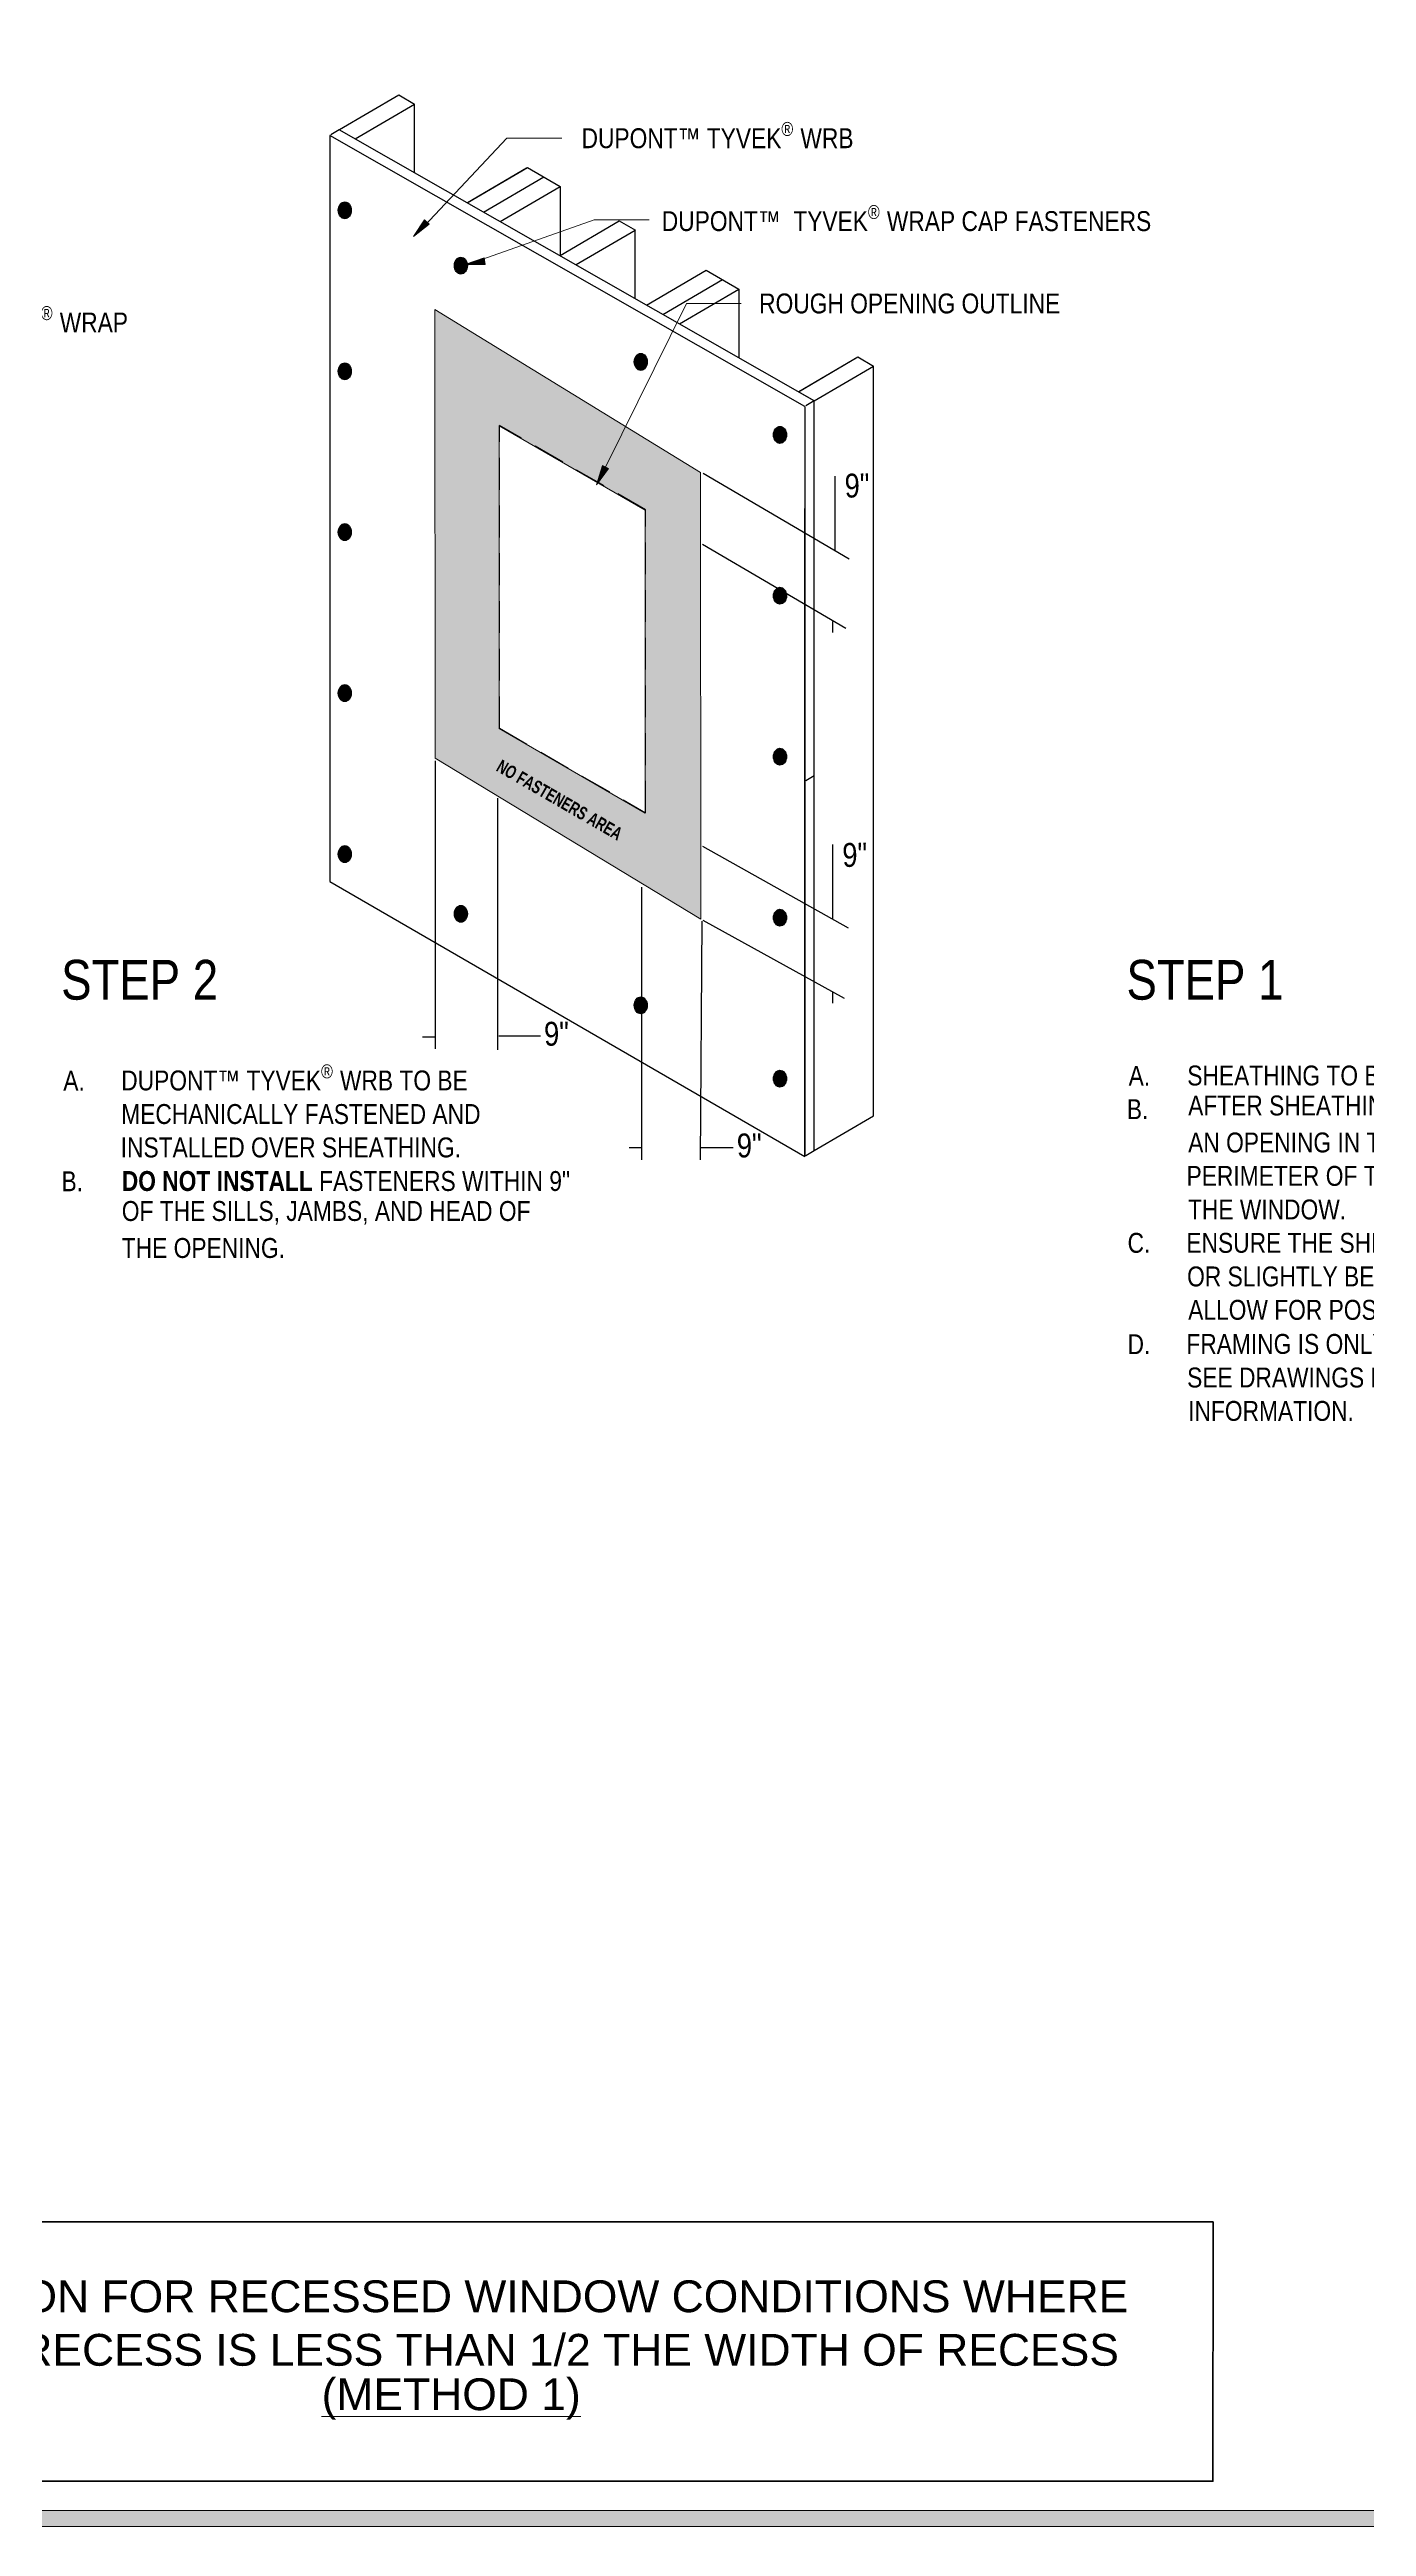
# Model space of a CAD drawing. Extents: x -1279 to 5791, y -3809 to 1769.
# Drawn here: x 378 to 1123, y -797 to 605 of the extents above; entities that cross this region are included whole.
import ezdxf

# ---------------------------------------------------------------- set-up
doc = ezdxf.new("R2010")
doc.units = 0
doc.header["$MEASUREMENT"] = 0
for name, pattern in [('AI-Linetype-55', [27, 18, -9]), ('AI-Linetype-56', [27, 18, -9]), ('AI-Linetype-57', [27, 18, -9]), ('AI-Linetype-58', [27, 18, -9])]:
    doc.linetypes.add(name, pattern=pattern)
doc.layers.get('0').update_dxf_attribs({"lineweight": 0})
for name, color, linetype, lineweight in [('.ATI-TEXT', 7, 'Continuous', 0), ('A-ANNO-TTLB-TEXT-MEDM', 7, 'Continuous', 0), ('A-DETL-MEDM', 7, 'Continuous', 0), ('G-ANNO-TTLB', 7, 'Continuous', 0), ('TYVEK', 7, 'Continuous', 0)]:
    doc.layers.add(name, color=color, linetype=linetype, lineweight=lineweight)

# ---------------------------------------------------------------- blocks, each defined once
blk = doc.blocks.new('Block_39')
at = {"layer": '.ATI-TEXT', "char_height": 0.2, "attachment_point": 7}
for s, insert in [('\\C18;\\c0;\\FArial Narrow|b0|i0|c1;\\H11.249999;\\W1.000000;DUPONT™  TYVEK', (256.3, 445.1)), ('\\C18;\\c0;\\FArial Narrow|b0|i0|c1;\\H7.874999;\\W1.000000;®', (373, 452)), ('\\C18;\\c0;\\FArial Narrow|b0|i0|c1;\\H11.250226;\\W1.000000; WRAP', (380.1, 445.1)), ('\\C18;\\c0;\\FArial Narrow|b0|i0|c1;\\H11.250226;\\W1.000000;CAP FASTENERS', (256.7, 426.1))]:
    blk.add_mtext(s, dxfattribs=dict(at, insert=insert))
blk = doc.blocks.new('Block_38')
at = {"layer": '.ATI-TEXT', "true_color": 0x000000, "transparency": 33554687}
h = blk.add_hatch(color=18, dxfattribs=at)
h.dxf.hatch_style = 2
h.paths.add_polyline_path([(197.4, 398.5), (191.7, 388.6), (193.9, 399.8)])
at = {"layer": '.ATI-TEXT', "color": 18, "lineweight": 0, "true_color": 0x000000}
for p, q in [((195.6, 399.1), (215.1, 450.7)), ((215.1, 450.7), (246, 450.7))]:
    blk.add_line(p, q, dxfattribs=at)
at = {"layer": '.ATI-TEXT'}
blk.add_lwpolyline([(197.4, 398.5), (191.7, 388.6), (193.9, 399.8), (193.9, 399.8)], close=True, dxfattribs=at)
blk.add_blockref('Block_39', (0, 0), dxfattribs=at)
blk = doc.blocks.new('Block_54')
at = {"layer": '.ATI-TEXT', "char_height": 0.2, "attachment_point": 7}
for s, insert in [('\\C18;\\c0;\\FArial Narrow|b0|i0|c1;\\H11.249999;\\W1.000000;A.', (988.6, 18.8)), ('\\C18;\\c0;\\FArial Narrow|b0|i0|c1;\\H11.249999;\\W1.000000;SHEATHING TO BE INSTALLED OVER STUDS.', (1021.8, 18.8)), ('\\C18;\\c0;\\FArial Narrow|b0|i0|c1;\\H11.249999;\\W1.000000;B.', (987.6, -0.1)), ('\\C18;\\c0;\\FArial Narrow|b0|i0|c1;\\H11.249999;\\W1.000000;AFTER SHEATHING HAS BEEN INSTALLED, CUT', (1022.3, -0.1)), ('\\C18;\\c0;\\FArial Narrow|b0|i0|c1;\\H11.249999;\\W1.000000;AN OPENING IN THE SHEATHING ALONG THE', (1022.3, -19.1)), ('\\C18;\\c0;\\FArial Narrow|b0|i0|c1;\\H11.249999;\\W1.000000;PERIMETER OF THE ROUGH OPENING FOR', (1021.4, -38)), ('\\C18;\\c0;\\FArial Narrow|b0|i0|c1;\\H11.249999;\\W1.000000;THE WINDOW.', (1022.2, -57)), ('\\C18;\\c0;\\FArial Narrow|b0|i0|c1;\\H11.249999;\\W1.000000;C.', (988, -75.9)), ('\\C18;\\c0;\\FArial Narrow|b0|i0|c1;\\H11.249999;\\W1.000000;ENSURE THE SHEATHING IS CUT FLUSH WITH', (1021.3, -75.9)), ('\\C18;\\c0;\\FArial Narrow|b0|i0|c1;\\H11.249999;\\W1.000000;OR SLIGHTLY BELOW THE SILL FRAMING TO', (1021.7, -94.9)), ('\\C18;\\c0;\\FArial Narrow|b0|i0|c1;\\H11.249999;\\W1.000000;ALLOW FOR POSITIVE DRAINAGE.', (1022.3, -113.8)), ('\\C18;\\c0;\\FArial Narrow|b0|i0|c1;\\H11.249999;\\W1.000000;D.', (988, -133.1)), ('\\C18;\\c0;\\FArial Narrow|b0|i0|c1;\\H11.249999;\\W1.000000;FRAMING IS ONLY SHOWN SCHEMATICALLY. ', (1021.3, -133.1)), ('\\C18;\\c0;\\FArial Narrow|b0|i0|c1;\\H11.249999;\\W1.000000;SEE DRAWINGS BY OTHERS FOR DETAILED', (1021.7, -152.1)), ('\\C18;\\c0;\\FArial Narrow|b0|i0|c1;\\H11.249999;\\W1.000000;INFORMATION.', (1022.3, -171))]:
    blk.add_mtext(s, dxfattribs=dict(at, insert=insert))
blk = doc.blocks.new('Block_56')
at = {"layer": '.ATI-TEXT', "char_height": 0.2, "attachment_point": 7}
for s, insert in [('\\C18;\\c0;\\FArial Narrow|b0|i0|c1;\\H11.249999;\\W1.000000;DUPONT™  TYVEK', (724.4, 502.3)), ('\\C18;\\c0;\\FArial Narrow|b0|i0|c1;\\H7.874999;\\W1.000000;®', (841.1, 509.2)), ('\\C18;\\c0;\\FArial Narrow|b0|i0|c1;\\H11.250226;\\W1.000000; WRAP CAP FASTENERS', (848.2, 502.3))]:
    blk.add_mtext(s, dxfattribs=dict(at, insert=insert))
blk = doc.blocks.new('Block_58')
at = {"layer": '.ATI-TEXT', "char_height": 0.2, "attachment_point": 7}
for s, insert in [('\\C18;\\c0;\\FArial Narrow|b0|i0|c1;\\H11.249999;\\W1.000000;DUPONT™ TYVEK   WRB', (679, 549.2)), ('\\C18;\\c0;\\FArial Narrow|b0|i0|c1;\\H7.874999;\\W1.000000;®', (792.1, 556.2))]:
    blk.add_mtext(s, dxfattribs=dict(at, insert=insert))
blk = doc.blocks.new('Block_59')
at = {"layer": '.ATI-TEXT', "char_height": 0.2, "attachment_point": 7}
for s, insert in [('\\C18;\\c0;\\FArial Narrow|b0|i0|c1;\\H7.874999;\\W1.000000;®', (531.6, 22.9)), ('\\C18;\\c0;\\FArial Narrow|b0|i0|c1;\\H11.249999;\\W1.000000;A.', (385.7, 16)), ('\\C18;\\c0;\\FArial Narrow|b0|i0|c1;\\H11.249999;\\W1.000000;DUPONT™ TYVEK', (418.5, 16)), ('\\C18;\\c0;\\FArial Narrow|b0|i0|c1;\\H11.249999;\\W1.000000; WRB TO BE', (538.7, 16)), ('\\C18;\\c0;\\FArial Narrow|b0|i0|c1;\\H11.249999;\\W1.000000;MECHANICALLY FASTENED AND', (418.5, -3)), ('\\C18;\\c0;\\FArial Narrow|b0|i0|c1;\\H11.249999;\\W1.000000;INSTALLED OVER SHEATHING.', (418.2, -21.9)), ('\\C18;\\c0;\\FArial Narrow|b0|i0|c1;\\H11.249999;\\W1.000000;B.', (384.7, -40.9)), ('\\C18;\\c0;\\FArial Narrow Bold|b1|i0|c1;\\H11.249999;\\W1.000000;DO NOT INSTALL\\FArial Narrow|b0|i0|c1; FASTENERS WITHIN 9" ', (418.8, -40.9)), ('\\C18;\\c0;\\FArial Narrow|b0|i0|c1;\\H11.249999;\\W1.000000;OF THE SILLS, JAMBS, AND HEAD OF ', (418.8, -59.8)), ('\\C18;\\c0;\\FArial Narrow|b0|i0|c1;\\H11.249999;\\W1.000000;THE OPENING.', (418.8, -78.8))]:
    blk.add_mtext(s, dxfattribs=dict(at, insert=insert))
blk = doc.blocks.new('Block_116')
at = {"layer": 'TYVEK', "true_color": 0x003b71, "transparency": 33554687}
h = blk.add_hatch(color=156, dxfattribs=at)
h.dxf.hatch_style = 2
edge = h.paths.add_edge_path()
edge.add_ellipse((545, 514.2), major_axis=(0, 4.78), ratio=0.766948, start_angle=0, end_angle=360)
h = blk.add_hatch(color=156, dxfattribs=at)
h.dxf.hatch_style = 2
edge = h.paths.add_edge_path()
edge.add_ellipse((610.7, 482.9), major_axis=(0, 4.78), ratio=0.766948, start_angle=0, end_angle=360)
h = blk.add_hatch(color=156, dxfattribs=at)
h.dxf.hatch_style = 2
edge = h.paths.add_edge_path()
edge.add_ellipse((545, 423.1), major_axis=(0, 4.78), ratio=0.766948, start_angle=0, end_angle=360)
h = blk.add_hatch(color=156, dxfattribs=at)
h.dxf.hatch_style = 2
edge = h.paths.add_edge_path()
edge.add_ellipse((712.5, 428.4), major_axis=(0, 4.78), ratio=0.766948, start_angle=0, end_angle=360)
h = blk.add_hatch(color=156, dxfattribs=at)
h.dxf.hatch_style = 2
edge = h.paths.add_edge_path()
edge.add_ellipse((791.3, 387.1), major_axis=(0, 4.78), ratio=0.766948, start_angle=0, end_angle=360)
h = blk.add_hatch(color=156, dxfattribs=at)
h.dxf.hatch_style = 2
edge = h.paths.add_edge_path()
edge.add_ellipse((545, 332.1), major_axis=(0, 4.78), ratio=0.766948, start_angle=0, end_angle=360)
h = blk.add_hatch(color=156, dxfattribs=at)
h.dxf.hatch_style = 2
edge = h.paths.add_edge_path()
edge.add_ellipse((791.3, 296.1), major_axis=(0, 4.78), ratio=0.766948, start_angle=0, end_angle=360)
h = blk.add_hatch(color=156, dxfattribs=at)
h.dxf.hatch_style = 2
edge = h.paths.add_edge_path()
edge.add_ellipse((545, 241), major_axis=(0, 4.78), ratio=0.766948, start_angle=0, end_angle=360)
h = blk.add_hatch(color=156, dxfattribs=at)
h.dxf.hatch_style = 2
edge = h.paths.add_edge_path()
edge.add_ellipse((791.3, 205), major_axis=(0, 4.78), ratio=0.766948, start_angle=0, end_angle=360)
h = blk.add_hatch(color=156, dxfattribs=at)
h.dxf.hatch_style = 2
edge = h.paths.add_edge_path()
edge.add_ellipse((545, 149.9), major_axis=(0, 4.78), ratio=0.766948, start_angle=0, end_angle=360)
h = blk.add_hatch(color=156, dxfattribs=at)
h.dxf.hatch_style = 2
edge = h.paths.add_edge_path()
edge.add_ellipse((610.7, 116.1), major_axis=(0, 4.78), ratio=0.766948, start_angle=0, end_angle=360)
h = blk.add_hatch(color=156, dxfattribs=at)
h.dxf.hatch_style = 2
edge = h.paths.add_edge_path()
edge.add_ellipse((791.3, 113.9), major_axis=(0, 4.78), ratio=0.766948, start_angle=0, end_angle=360)
h = blk.add_hatch(color=156, dxfattribs=at)
h.dxf.hatch_style = 2
edge = h.paths.add_edge_path()
edge.add_ellipse((712.5, 64.3), major_axis=(0, 4.78), ratio=0.766948, start_angle=0, end_angle=360)
h = blk.add_hatch(color=156, dxfattribs=at)
h.dxf.hatch_style = 2
edge = h.paths.add_edge_path()
edge.add_ellipse((791.3, 22.8), major_axis=(0, 4.78), ratio=0.766948, start_angle=0, end_angle=360)
at = {"layer": 'TYVEK', "color": 18, "lineweight": 25, "true_color": 0x080808}
for p, q in [((544, 514.2), (545.9, 514.2)), ((545, 515.4), (545, 513)), ((609.7, 482.9), (611.6, 482.9)), ((610.7, 484.1), (610.7, 481.7)), ((545, 424.4), (545, 421.9)), ((711.5, 428.5), (713.4, 428.5)), ((712.5, 429.7), (712.5, 427.2)), ((791.3, 388.4), (791.3, 385.9)), ((544, 332.1), (545.9, 332.1)), ((545, 333.3), (545, 330.9)), ((791.3, 297.3), (791.3, 294.9)), ((544, 241), (545.9, 241)), ((545, 242.3), (545, 239.8)), ((790.4, 205), (792.3, 205)), ((791.3, 206.2), (791.3, 203.8)), ((544, 149.9), (545.9, 149.9)), ((545, 151.2), (545, 148.7)), ((609.7, 116.1), (611.6, 116.1)), ((610.7, 117.3), (610.7, 114.9)), ((790.4, 114), (792.3, 114)), ((791.3, 115.2), (791.3, 112.7)), ((711.5, 64.3), (713.4, 64.3)), ((712.5, 65.5), (712.5, 63.1)), ((790.4, 22.9), (792.3, 22.9)), ((791.3, 24.1), (791.3, 21.6))]:
    blk.add_line(p, q, dxfattribs=at)
at = {"layer": 'TYVEK', "color": 18, "lineweight": 25, "true_color": 0x000000}
blk.add_line((790.4, 387.1), (792.3, 387.1), dxfattribs=at)
at = {"layer": 'TYVEK', "color": 8, "lineweight": 25, "true_color": 0x808080}
for points in [[(790.8, 391.5)], [(544.4, 336.5)], [(540.8, 331.7)], [(540.8, 240.7)], [(544.4, 235.9)]]:
    blk.add_lwpolyline(points, dxfattribs=at)
at = {"layer": 'TYVEK', "color": 18, "lineweight": 25, "true_color": 0x000000}
for centre, major_axis, ratio in [((545, 514.2), (0, 4.78), 0.766948), ((610.7, 482.9), (0, 4.78), 0.766948), ((545, 423.1), (0, 4.78), 0.766948), ((712.5, 428.4), (0, 4.78), 0.766948), ((791.3, 387.1), (0, 4.78), 0.766948), ((791.3, 387.1), (0, 1.23), 0.788846), ((545, 332.1), (0, 4.78), 0.766948), ((791.3, 296.1), (0, 4.78), 0.766948), ((545, 241), (0, 4.78), 0.766948), ((791.3, 205), (0, 4.78), 0.766948), ((545, 149.9), (0, 4.78), 0.766948), ((610.7, 116.1), (0, 4.78), 0.766948), ((791.3, 113.9), (0, 4.78), 0.766948), ((712.5, 64.3), (0, 4.78), 0.766948), ((791.3, 22.8), (0, 4.78), 0.766948)]:
    blk.add_ellipse(centre, major_axis=major_axis, ratio=ratio, dxfattribs=at)
at = {"layer": 'TYVEK', "color": 18, "lineweight": 25, "true_color": 0x080808}
for centre in [(545, 514.2), (610.7, 482.9), (545, 423.2), (712.5, 428.5), (545, 332.1), (791.3, 296.1), (545, 241), (791.3, 205), (545, 149.9), (610.7, 116.1), (791.3, 114), (712.5, 64.3), (791.3, 22.9)]:
    blk.add_ellipse(centre, major_axis=(0, 1.23), ratio=0.788846, dxfattribs=at)
blk = doc.blocks.new('Block_561')
at = {"layer": 'A-ANNO-TTLB-TEXT-MEDM', "char_height": 0.2, "attachment_point": 7}
for s, insert in [('\\C5;\\c16711680;\\FArial|b0|i0|c1;\\H18.000001;\\W1.000000;INSTALLATION FOR RECESSED WINDOW CONDITIONS WHERE', (221.5, -675.5)), ('\\C5;\\c16711680;\\FArial|b0|i0|c1;\\H18.000001;\\W1.000000;DEPTH OF RECESS IS LESS THAN 1/2 THE WIDTH OF RECESS', (227.3, -705.8)), ('\\L\\C5;\\c16711680;\\FArial|b0|i0|c1;\\H18.000001;\\W1.000000;(METHOD 1)\\l', (531.9, -736.1))]:
    blk.add_mtext(s, dxfattribs=dict(at, insert=insert))

msp = doc.modelspace()

# ---------------------------------------------------------------- hatches: boundary and pattern name
at = {"layer": '.ATI-TEXT', "true_color": 0x000000, "transparency": 33554687}
h = msp.add_hatch(color=18, dxfattribs=at)
h.dxf.hatch_style = 2
h.paths.add_polyline_path([(592.8, 506.3), (583.8, 499.3), (590.1, 508.8)])
h = msp.add_hatch(color=18, dxfattribs=at)
h.dxf.hatch_style = 2
h.paths.add_polyline_path([(624.4, 483.6), (613, 483.5), (623.8, 487.3)])
h = msp.add_hatch(color=18, dxfattribs=at)
h.dxf.hatch_style = 2
h.paths.add_polyline_path([(694.2, 368.1), (687.5, 358.8), (690.8, 369.8)])
at = {"layer": 'G-ANNO-TTLB', "true_color": 0xff00ff, "transparency": 33554687}
h = msp.add_hatch(color=6, dxfattribs=at)
edge = h.paths.add_edge_path()
edge.add_spline(control_points=[(1773, -796.5), (1773, -796.5), (-1156.5, -796.5), (-1156.5, -796.5), (-1156.5, -796.5), (-1156.5, 1660.5), (-1156.5, 1660.5), (-1156.5, 1660.5), (1773, 1660.5), (1773, 1660.5), (1773, 1660.5), (1773, -796.5), (1773, -796.5)], knot_values=[0, 0, 0, 0, 1, 1, 1, 2, 2, 2, 3, 3, 3, 4, 4, 4, 4], degree=3, periodic=0)
edge = h.paths.add_edge_path()
edge.add_spline(control_points=[(-1147.5, 1651.5), (-1147.5, 1651.5), (-1147.5, -787.5), (-1147.5, -787.5), (-1147.5, -787.5), (1764, -787.5), (1764, -787.5), (1764, -787.5), (1764, 1651.5), (1764, 1651.5), (1764, 1651.5), (-1147.5, 1651.5), (-1147.5, 1651.5)], knot_values=[0, 0, 0, 0, 1, 1, 1, 2, 2, 2, 3, 3, 3, 4, 4, 4, 4], degree=3, periodic=0)
edge.add_line((-1147.5, 1651.5), (-1147.5, 1651.5))
at = {"layer": 'TYVEK', "true_color": 0xff0000, "transparency": 33554687}
h = msp.add_hatch(color=1, dxfattribs=at)
h.dxf.hatch_style = 2
edge = h.paths.add_edge_path()
edge.add_spline(control_points=[(715, 173.1), (715, 173.1), (632.4, 220.9), (632.4, 220.9), (632.4, 220.9), (632.4, 392.3), (632.4, 392.3), (632.4, 392.3), (715, 344.5), (715, 344.5), (715, 344.5), (715, 173.1), (715, 173.1)], knot_values=[0, 0, 0, 0, 1, 1, 1, 2, 2, 2, 3, 3, 3, 4, 4, 4, 4], degree=3, periodic=0)
edge = h.paths.add_edge_path()
edge.add_spline(control_points=[(595.9, 458.1), (595.9, 458.1), (596.1, 204.1), (596.1, 204.1), (596.1, 204.1), (746.5, 113.1), (746.5, 113.1), (746.5, 113.1), (746.4, 365.9), (746.4, 365.9), (746.4, 365.9), (595.9, 458.1), (595.9, 458.1)], knot_values=[0, 0, 0, 0, 1, 1, 1, 2, 2, 2, 3, 3, 3, 4, 4, 4, 4], degree=3, periodic=0)

# ---------------------------------------------------------------- linework, layer by layer
at = {"layer": '.ATI-TEXT', "color": 18, "lineweight": 0, "true_color": 0x000000}
for p, q in [((590.1, 505.5), (636.8, 555)), ((636.8, 555), (667.8, 555)), ((616.1, 484.1), (686.2, 508.8)), ((686.2, 508.8), (717.2, 508.8)), ((692.5, 368.9), (738.3, 461.4)), ((738.3, 461.4), (769.3, 461.4))]:
    msp.add_line(p, q, dxfattribs=at)
at = {"layer": '.ATI-TEXT'}
for points in [[(592.8, 506.3), (583.8, 499.3), (590.1, 508.8), (590.1, 508.8)], [(624.4, 483.6), (613, 483.5), (623.8, 487.3), (623.8, 487.3)], [(694.2, 368.1), (687.5, 358.8), (690.8, 369.8), (690.8, 369.8)]]:
    msp.add_lwpolyline(points, close=True, dxfattribs=at)
at = {"color": 18, "lineweight": 0, "true_color": 0x000000}
msp.add_lwpolyline([(-1147.5, -787.5), (-1147.5, 1651.5), (1764, 1651.5), (1764, -787.5)], close=True, dxfattribs=at)
at = {"layer": 'A-DETL-MEDM', "color": 18, "lineweight": 106, "true_color": 0x000000}
msp.add_lwpolyline([(1036.4, -624.2), (177.7, -624.2), (177.6, -770.9), (1036.3, -770.9)], close=True, dxfattribs=at)
at = {"layer": 'G-ANNO-TTLB', "color": 6, "lineweight": 9, "true_color": 0xff00ff}
for p, q in [((-1156.5, -796.5), (1773, -796.5)), ((-1147.5, -787.5), (1764, -787.5)), ((1764, -787.5), (-1147.5, -787.5))]:
    msp.add_line(p, q, dxfattribs=at)
at = {"layer": 'G-ANNO-TTLB'}
for points in [[(1773, -796.5), (1773, -796.5), (-1156.5, -796.5), (-1156.5, -796.5), (-1156.5, -796.5), (-1156.5, 1660.5), (-1156.5, 1660.5), (-1156.5, 1660.5), (1773, 1660.5), (1773, 1660.5), (1773, 1660.5), (1773, -796.5), (1773, -796.5)], [(-1147.5, 1651.5), (-1147.5, 1651.5), (-1147.5, -787.5), (-1147.5, -787.5), (-1147.5, -787.5), (1764, -787.5), (1764, -787.5), (1764, -787.5), (1764, 1651.5), (1764, 1651.5), (1764, 1651.5), (-1147.5, 1651.5), (-1147.5, 1651.5)]]:
    msp.add_open_spline(points, degree=3, knots=[0, 0, 0, 0, 1, 1, 1, 2, 2, 2, 3, 3, 3, 4, 4, 4, 4], dxfattribs=at)
at = {"layer": 'TYVEK', "color": 33, "lineweight": 25, "true_color": 0xcc9966}
for p, q in [((542.1, 560), (575.5, 579.5)), ((542.1, 560), (575.5, 579.5)), ((575.5, 579.5), (584.5, 574.3)), ((550.9, 554.7), (584.5, 574.3)), ((584.5, 535.5), (584.5, 574.2)), ((614.3, 518.5), (648.5, 538.5)), ((614.5, 518.6), (647.9, 538.2)), ((623.6, 513.2), (657.6, 533.1)), ((648.5, 538.5), (666.9, 527.6)), ((633, 507.8), (666.9, 527.6)), ((666.9, 527.6), (666.9, 488.7)), ((666.9, 488.6), (700.3, 508.2)), ((700.3, 508.2), (709.5, 502.9)), ((675.9, 483.5), (709.3, 503)), ((709.3, 464.2), (709.3, 503)), ((715.7, 460.6), (749.6, 480.4)), ((749.6, 480.4), (768.1, 469.6)), ((725, 455.3), (758.7, 475.1)), ((734.4, 449.9), (768.1, 469.6)), ((768.1, 469.6), (768.1, 430.7)), ((801.9, 411.6), (835.3, 431.2)), ((810.7, 406.3), (844.3, 426)), ((835.3, 431.2), (844.3, 426)), ((844.3, 1.7), (844.3, 426)), ((844.3, 1.5), (810.7, -18))]:
    msp.add_line(p, q, dxfattribs=at)
at = {"layer": 'TYVEK', "color": 18, "lineweight": 25, "true_color": 0x000000}
for p, q in [((536.6, 556.6), (536.6, 134.4)), ((805.3, 403.1), (536.6, 556.6)), ((805.3, 403.1), (805.3, -21.2)), ((805.3, -21.2), (805.3, 345.4)), ((536.6, 134.4), (805.3, -21.2))]:
    msp.add_line(p, q, dxfattribs=at)
at = {"layer": 'TYVEK', "color": 18, "lineweight": 25, "true_color": 0x080808}
for p, q in [((541.9, 559.8), (537.1, 557)), ((810.7, 406.3), (805.9, 403.5)), ((810.7, 194.1), (805.9, 191.4)), ((810.7, -18), (805.9, -20.8))]:
    msp.add_line(p, q, dxfattribs=at)
at = {"layer": 'TYVEK', "color": 2, "lineweight": 25, "true_color": 0xffff00}
for p, q in [((541.9, 559.8), (541.6, 560)), ((810.7, 406.3), (541.9, 559.8)), ((810.7, -18), (810.7, 406.3))]:
    msp.add_line(p, q, dxfattribs=at)
at = {"layer": 'TYVEK', "color": 252, "linetype": 'AI-Linetype-55', "lineweight": 25, "true_color": 0x848484}
msp.add_line((715.1, 344.7), (632.5, 392.5), dxfattribs=at)
at = {"layer": 'TYVEK', "color": 252, "linetype": 'AI-Linetype-58', "lineweight": 25, "true_color": 0x848484}
msp.add_line((632.5, 221.1), (632.5, 392.5), dxfattribs=at)
at = {"layer": 'TYVEK', "color": 1, "lineweight": 25, "true_color": 0xff0000}
for p, q in [((747.8, 365.4), (830.4, 316.9)), ((822.3, 363.7), (822.3, 321.7)), ((747.4, 325.3), (828.6, 277.7)), ((821.1, 281.5), (821.1, 275.3)), ((596.1, 202.6), (596.1, 39.6)), ((631.5, 181.5), (631.5, 39.2)), ((747.5, 154.4), (829.9, 108.1)), ((821.1, 155.4), (821.1, 113.3)), ((713, 131.1), (713, -23.2)), ((747.7, 112.5), (827.7, 68.4)), ((747, 112), (746.2, -23.2)), ((821.1, 71.9), (821.1, 65.6)), ((588.9, 46.5), (595.7, 46.5)), ((632.2, 47.1), (655.7, 47.1)), ((705.9, -16.1), (712.7, -16.1)), ((746.2, -16.1), (764.8, -16.1))]:
    msp.add_line(p, q, dxfattribs=at)
at = {"layer": 'TYVEK', "color": 252, "linetype": 'AI-Linetype-56', "lineweight": 25, "true_color": 0x848484}
msp.add_line((715.1, 173.3), (715.1, 344.7), dxfattribs=at)
at = {"layer": 'TYVEK', "color": 252, "linetype": 'AI-Linetype-57', "lineweight": 25, "true_color": 0x848484}
msp.add_line((632.5, 221.1), (715.1, 173.3), dxfattribs=at)
at = {"layer": 'TYVEK', "color": 8, "lineweight": 25, "true_color": 0x808080}
for points in [[(633.1, 474.1)], [(540.8, 331.7)], [(540.8, 240.7)]]:
    msp.add_lwpolyline(points, dxfattribs=at)
at = {"layer": 'TYVEK', "color": 252, "lineweight": 25, "true_color": 0x848484}
for points in [[(633.1, 470.6)], [(633.1, 470.6)], [(706, 136.4)], [(798.7, 84.2)]]:
    msp.add_lwpolyline(points, dxfattribs=at)
at = {"layer": 'TYVEK', "color": 33, "lineweight": 25, "true_color": 0xcc9966}
msp.add_lwpolyline([(810.7, 406.3), (801.7, 411.5), (835.3, 431.2), (844.3, 426)], dxfattribs=at)
at = {"layer": 'TYVEK'}
for points in [[(595.9, 458.1), (595.9, 458.1), (596.1, 204.1), (596.1, 204.1), (596.1, 204.1), (746.5, 113.1), (746.5, 113.1), (746.5, 113.1), (746.4, 365.9), (746.4, 365.9), (746.4, 365.9), (595.9, 458.1), (595.9, 458.1)], [(715, 173.1), (715, 173.1), (632.4, 220.9), (632.4, 220.9), (632.4, 220.9), (632.4, 392.3), (632.4, 392.3), (632.4, 392.3), (715, 344.5), (715, 344.5), (715, 344.5), (715, 173.1), (715, 173.1)]]:
    msp.add_open_spline(points, degree=3, knots=[0, 0, 0, 0, 1, 1, 1, 2, 2, 2, 3, 3, 3, 4, 4, 4, 4], dxfattribs=at)

# ---------------------------------------------------------------- block references
at = {"layer": '.ATI-TEXT'}
for name in ['Block_58', 'Block_56', 'Block_38', 'Block_59', 'Block_54']:
    msp.add_blockref(name, (0, 0), dxfattribs=at)
at = {"layer": 'A-ANNO-TTLB-TEXT-MEDM'}
msp.add_blockref('Block_561', (0, 0), dxfattribs=at)
at = {"layer": 'TYVEK'}
msp.add_blockref('Block_116', (0, 0), dxfattribs=at)

# ---------------------------------------------------------------- texts
at = {"layer": '.ATI-TEXT', "char_height": 0.2, "attachment_point": 7}
for s, insert in [('\\C18;\\c0;\\FArial Narrow|b0|i0|c1;\\H11.249999;\\W1.000000;ROUGH OPENING OUTLINE', (779.5, 455.7)), ('\\C18;\\c0;\\FArial Narrow|b0|i0|c1;\\H22.499999;\\W1.000000;STEP 2', (384.5, 67.2)), ('\\C18;\\c0;\\FArial Narrow|b0|i0|c1;\\H22.499999;\\W1.000000;STEP 1', (987.4, 67.2))]:
    msp.add_mtext(s, dxfattribs=dict(at, insert=insert))
at = {"layer": 'TYVEK', "char_height": 0.2, "attachment_point": 7}
for s, insert, rotation in [('\\C1;\\c255;\\FArial Narrow|b0|i0|c1;\\H13.500034;\\W1.000002;9"', (828, 351.4), 0.9999), ('\\C18;\\c0;\\FArial Narrow Bold|b1|i0|c1;\\H7.357762;\\W0.866033;NO FASTENERS AREA', (630.1, 197.2), 330.0001), ('\\C1;\\c255;\\FArial Narrow|b0|i0|c1;\\H13.500034;\\W1.000002;9"', (826.7, 142.4), 0.9999), ('\\C1;\\c255;\\FArial Narrow|b0|i0|c1;\\H13.500034;\\W1.000002;9"', (657.9, 41.2), 0.9999), ('\\C1;\\c255;\\FArial Narrow|b0|i0|c1;\\H13.500034;\\W1.000002;9"', (767, -22), 0.9999)]:
    msp.add_mtext(s, dxfattribs=dict(at, insert=insert, rotation=rotation))

doc.saveas('drawing.dxf')
